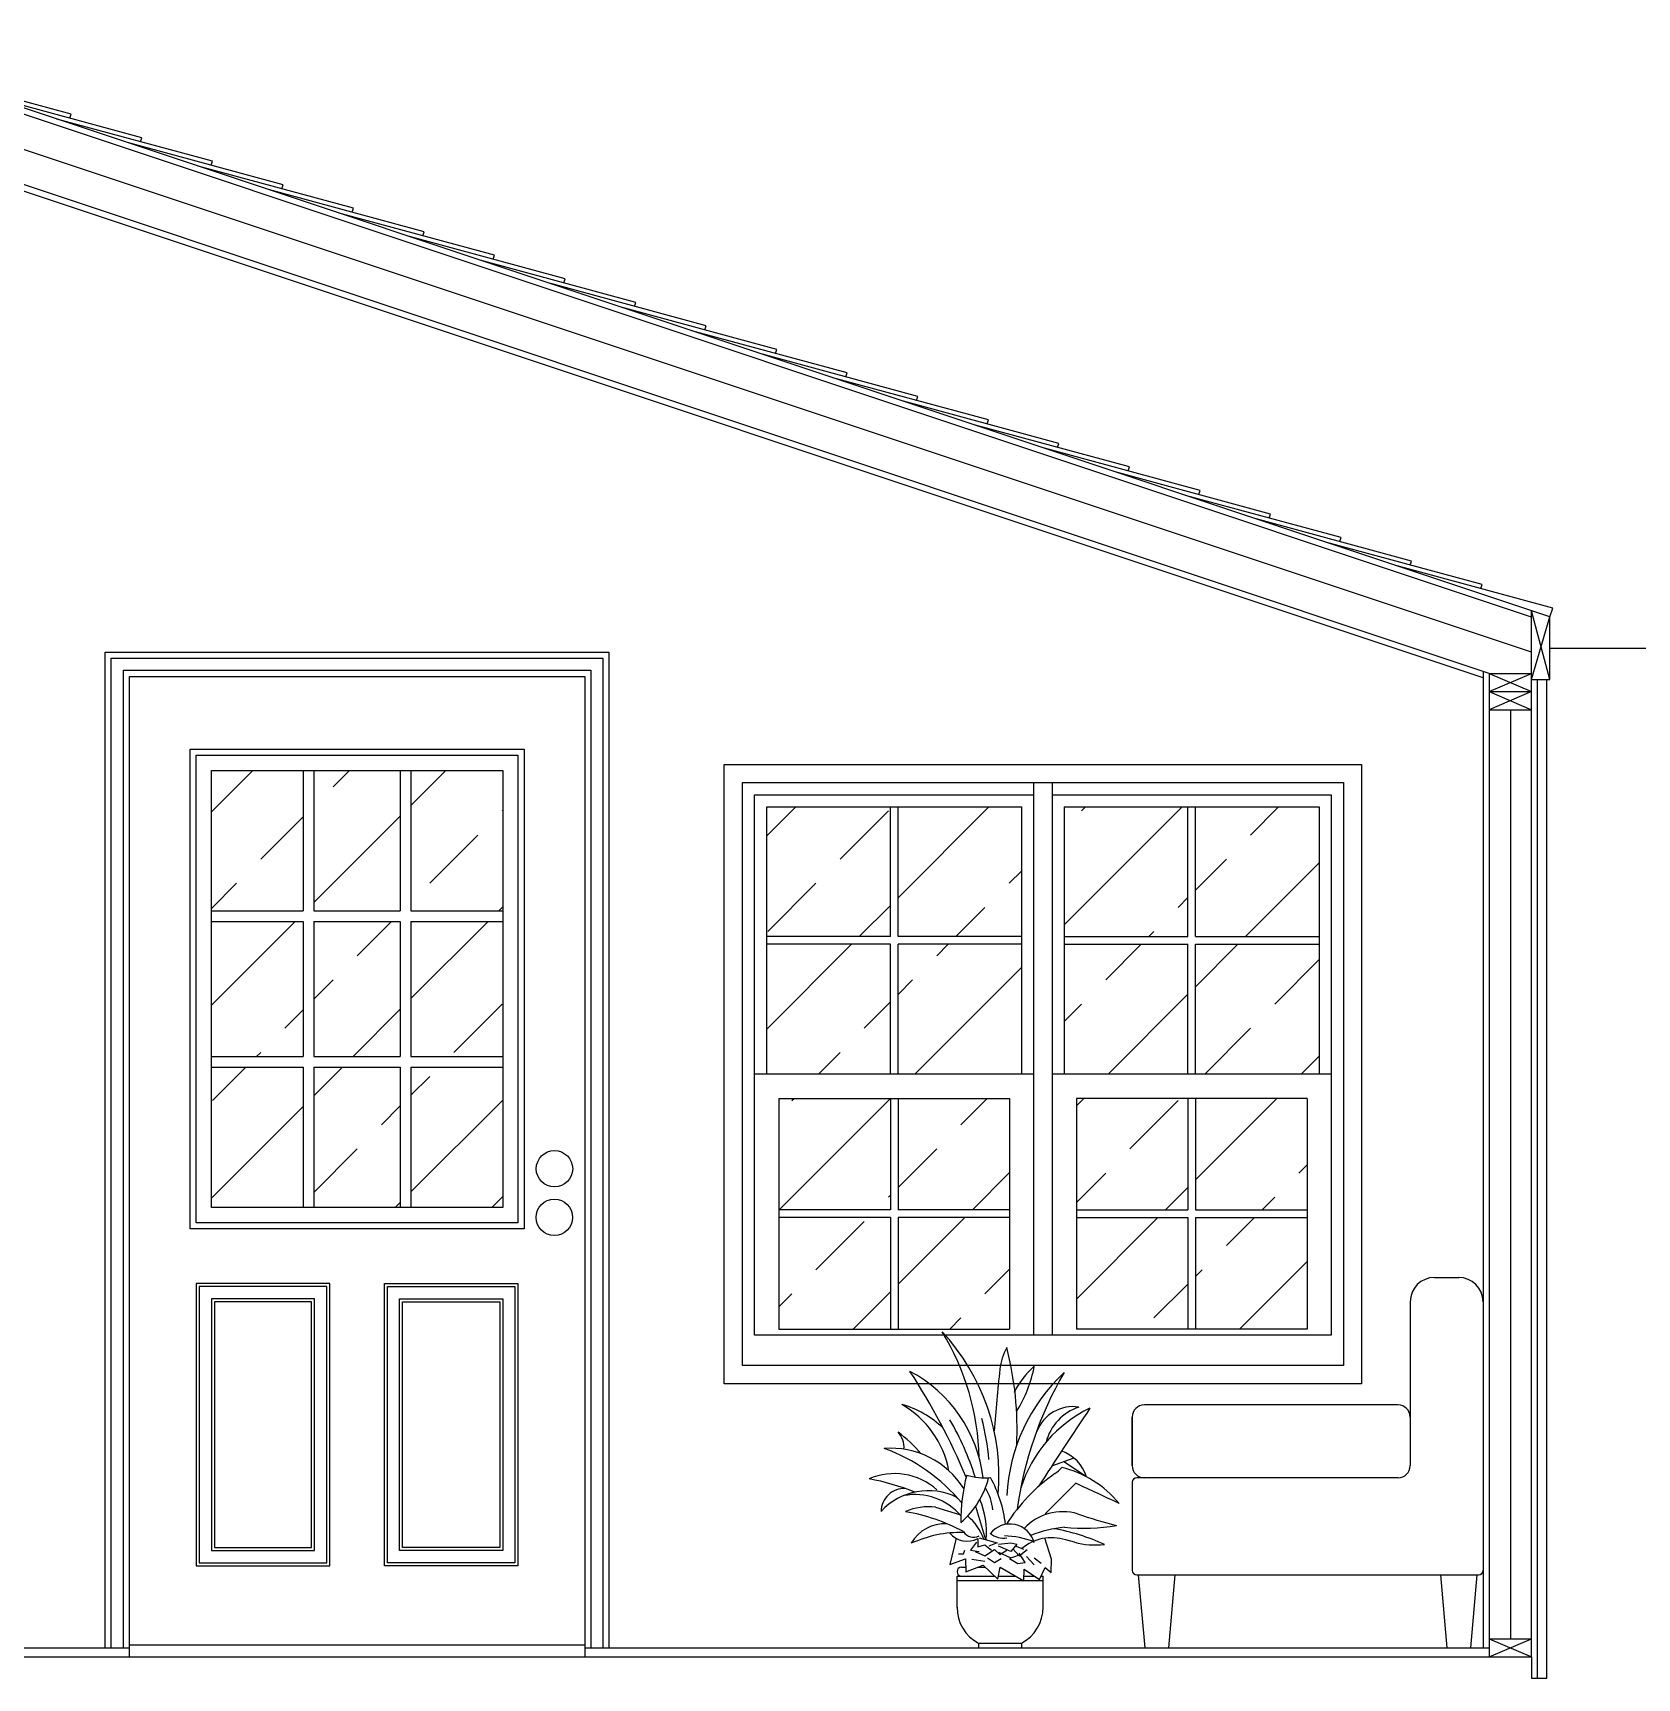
# Model space of a CAD drawing. Header units: inches. Extents: x -177 to 2825, y -2046 to -803.
# Drawn here: x 1889.1 to 2021.2, y -1320 to -1184.5 of the extents above; entities that cross this region are included whole.
import ezdxf

# ---------------------------------------------------------------- set-up
doc = ezdxf.new("R2010")
doc.units = ezdxf.units.IN
doc.header["$MEASUREMENT"] = 0
doc.linetypes.add('HIDDEN2', pattern=[0.1875, 0.125, -0.0625])
doc.layers.add('Hidden Line', color=7, linetype='HIDDEN2')
doc.layers.add('Insulation', color=7, linetype='BATTING')
doc.linetypes.add('BATTING', pattern='A,0.0001,-0.1,[134,ltypeshp.shx,S=0.1,R=0,X=-0.1,Y=0],-0.2,[134,ltypeshp.shx,S=0.1,R=180,X=0.1,Y=0],-0.1', length=0.4001)
pattern_1 = [(45, (183.589, -1791.476), (-7.95495, 7.95495), []), (45, (191.544, -1791.476), (-7.95495, 7.95495), [5.625, -2.8125])]

# ---------------------------------------------------------------- blocks, each defined once
blk = doc.blocks.new('A$C720B2236')
for p, q in [((1143.1, 1058.3), (1018.6, 1012.5)), ((1213.3, 953.9), (1087.3, 1037.8)), ((371.9, 783.7), (505.7, 744)), ((594.5, 789.3), (649.3, 603.8)), ((599.8, 588.5), (567.2, 545.2)), ((607, 610.2), (607, 563.2)), ((607, 563.2), (646.8, 574.1)), ((614.2, 613.8), (715.5, 584.9)), ((646.8, 574.1), (682.9, 545.2)), ((715.5, 584.9), (668.5, 566.9)), ((722.7, 577.7), (791.4, 584.9)), ((791.4, 537.9), (722.7, 566.9)), ((791.4, 584.9), (824, 577.7)), ((824, 577.7), (791.4, 537.9)), ((802.3, 552.4), (838.4, 512.6)), ((863.8, 548.8), (816.7, 566.9)), ((1145.8, 588.5), (1097.3, 601.9)), ((498.5, 523.5), (527.4, 523.5)), ((527.4, 523.5), (534.7, 545.2)), ((567.2, 545.2), (614.2, 537.9)), ((574.4, 494.6), (646.8, 483.7)), ((592.5, 537.9), (646.8, 512.6)), ((646.8, 512.6), (701, 548.8)), ((661.2, 501.8), (701, 476.5)), ((701, 548.8), (729.9, 519.9)), ((701, 476.5), (737.2, 498.2)), ((722.7, 534.3), (791.4, 501.8)), ((729.9, 519.9), (769.7, 545.2)), ((784.2, 498.2), (831.2, 469.3)), ((791.4, 501.8), (856.5, 523.5)), ((831.2, 469.3), (871, 476.5)), ((838.4, 512.6), (881.8, 548.8)), ((871, 476.5), (838.4, 527.1)), ((878.2, 509), (921.6, 462)), ((921.6, 501.8), (961.4, 472.9)), ((491, 225), (491, 400)), ((491, 400), (700.5, 400)), ((491, 375), (971, 375)), ((516, 450), (540.2, 450)), ((609.7, 450), (648, 450)), ((722, 400), (819.2, 400)), ((864.9, 400), (923.5, 400)), ((960.4, 400), (971, 400)), ((971, 225), (971, 400)), ((611, 25), (611, 0)), ((611, 25), (851, 25)), ((851, 25), (851, 0)), ((611, 0), (851, 0))]:
    blk.add_line(p, q)
at = {"ltscale": 0.1}
for p, q in [((486, 610.7), (450.9, 465.4)), ((1018.2, 494.3), (980.1, 610.9)), ((450.9, 465.4), (538.9, 496.2)), ((538.9, 496.2), (540.9, 424.3)), ((540.9, 424.3), (637.2, 460.3)), ((637.2, 460.3), (718.8, 382.6)), ((1016.3, 419.2), (1018.2, 494.3)), ((718.8, 382.6), (731, 450)), ((731, 450), (864.7, 374.3)), ((864.7, 374.3), (865.3, 439.1)), ((865.3, 439.1), (951.4, 381.3)), ((951.4, 381.3), (983.5, 448.1)), ((983.5, 448.1), (1016.3, 419.2))]:
    blk.add_line(p, q, dxfattribs=at)
for centre, radius, start, end in [((-792.4, 1029), 1407.3, 1.26037, 31.38969), ((-457.2, 957.2), 1182.3, 355.1063, 42.89978), ((1081.7, 1509.8), 354.5, 152.19149, 172.91694), ((-986.2, 1220.3), 1812.4, 357.16517, 14.53602), ((1207.7, 1234.7), 440.6, 130.41067, 154.64463), ((216.9, 1700.7), 717.1, 327.77259, 349.51296), ((-2839.2, -464.2), 3665.7, 22.71618, 33.18349), ((-137.4, 853.7), 779.7, 6.93554, 61.99763), ((12466, 287.1), 11804.2, 173.84107, 175.51799), ((1766.7, 803.1), 998, 132.81682, 177.37855), ((2885.2, 493.8), 2076.8, 149.9035, 172.24013), ((-86.9, 887.3), 542, 10.65849, 60.22864), ((24.5, 811.9), 568.2, 46.76894, 73.88265), ((1554.6, 668), 742.1, 115.70937, 162.52234), ((1138.7, 1128.1), 217.3, 81.30915, 158.83436), ((29191.7, -17354.7), 33631.4, 146.23618, 147.12987), ((1258.4, 1077.4), 279.3, 108.1198, 165.52504), ((-321.1, 559.3), 804.9, 40.5961, 53.09933), ((66.1, 1116.2), 129.4, 356.22829, 42.072), ((-949.4, 460.1), 1619, 17.74792, 30.08444), ((-511.9, 962.2), 1183.7, 4.30782, 15.51349), ((123.4, 636.6), 476.5, 31.79726, 94.74449), ((-253.3, 169.5), 1000.6, 39.63999, 70.3001), ((997.4, 884.6), 226.8, 17.79217, 70.12744), ((141.6, 614.5), 357.2, 48.32496, 113.35626), ((-242.9, -372.6), 1337.3, 68.13506, 79.53613), ((1502.3, 710.7), 989.9, 165.23019, 180.64753), ((202.5, 1064.7), 479, 310.324, 345.96205), ((645, 1281.1), 333.3, 252.57522, 275.68858), ((48.8, 603.4), 718, 6.79795, 28.80906), ((1603.7, 159.1), 990.4, 124.87965, 147.63937), ((931.2, 1123.9), 185.6, 304.87965, 320.78232), ((931.8, 422.8), 601, 39.53232, 76.21914), ((195.6, 759.9), 128.1, 86.15294, 179.5433), ((330.6, 519.2), 357.3, 63.42636, 137.43459), ((257.1, 520), 334.7, 40.17843, 100.74144), ((173.5, 643.6), 481.6, 355.12302, 22.44548), ((427.1, 749.7), 263.8, 4.25242, 32.62257), ((-363390779.3, 363634660.5), 514084813.6, 314.98091649, 314.980943308), ((-6297.5, -15466.4), 17998.6, 64.69641, 65.54588), ((330.3, 479.5), 307.1, 82.21563, 114.29982), ((15.5, -317.6), 1093.3, 62.10089, 80.07185), ((359.4, 506.3), 298, 19.63575, 50.18548), ((1081.4, 462), 297.2, 73.87956, 136.62267), ((2069.8, 3376.4), 2780.6, 250.98735, 255.65848), ((423.9, 476.8), 215.6, 87.13838, 150.55801), ((510.2, -10.9), 653.9, 88.48701, 114.77905), ((583.2, 682.4), 65.5, 211.00672, 298.27523), ((786.6, 551.5), 139.1, 13.89941, 142.84839), ((1152.9, 16.7), 659, 95.49199, 112.22966), ((831.7, -473), 1154.6, 65.33942, 80.07964), ((1200.1, 1729.8), 1062.7, 264.04376, 279.8022), ((547.4, 719.7), 125.1, 219.38868, 298.46959), ((749.8, 727.3), 115.2, 229.93882, 279.94336), ((729.9, 53.2), 572.1, 70.41683, 87.45713), ((1019.3, 353), 260.9, 72.6033, 129.85132), ((1262.4, 1030.7), 457.3, 255.22963, 276.40173), ((516, 425), 25, 90, 270), ((718.6, 225.6), 227.6, 179.85729, 241.7848), ((743.4, 225.6), 227.6, 298.2152, 0.14271)]:
    blk.add_arc(centre, radius, start, end)

msp = doc.modelspace()

# ---------------------------------------------------------------- hatches: boundary and pattern name
h = msp.add_hatch()
h.set_pattern_fill('ANSI33', color=256, scale=45)
h.set_pattern_definition(pattern_1)
h.paths.add_polyline_path([(1927.77, -1245.22), (1920.21, -1245.22), (1920.21, -1256.78), (1927.77, -1256.78)])
h.paths.add_polyline_path([(1912.21, -1256.78), (1919.33, -1256.78), (1919.33, -1245.22), (1912.21, -1245.22)])
h.paths.add_polyline_path([(1911.33, -1245.22), (1903.77, -1245.22), (1903.77, -1256.78), (1911.33, -1256.78)])
h.paths.add_polyline_path([(1911.33, -1257.65), (1903.77, -1257.65), (1903.77, -1268.78), (1911.33, -1268.78)])
h.paths.add_polyline_path([(1912.21, -1268.78), (1919.33, -1268.78), (1919.33, -1257.65), (1912.21, -1257.65)])
h.paths.add_polyline_path([(1927.77, -1257.65), (1920.21, -1257.65), (1920.21, -1268.78), (1927.77, -1268.78)])
h.paths.add_polyline_path([(1920.21, -1269.65), (1920.21, -1281.22), (1927.77, -1281.22), (1927.77, -1269.65)])
h.paths.add_polyline_path([(1919.33, -1269.65), (1912.21, -1269.65), (1912.21, -1281.22), (1919.33, -1281.22)])
h.paths.add_polyline_path([(1911.33, -1269.65), (1903.77, -1269.65), (1903.77, -1281.22), (1911.33, -1281.22)])
at = {"layer": 'Hidden Line'}
h = msp.add_hatch(dxfattribs=at)
h.set_pattern_fill('ANSI33', color=256, scale=45)
h.set_pattern_definition(pattern_1)
h.paths.add_polyline_path([(1984.83, -1258.9), (1995.02, -1258.9), (1995.02, -1248.22), (1984.83, -1248.22)])
h.paths.add_polyline_path([(1984.21, -1258.9), (1984.21, -1248.22), (1974.02, -1248.22), (1974.02, -1258.9)])
h.paths.add_polyline_path([(1984.21, -1270.22), (1984.21, -1259.53), (1974.02, -1259.53), (1974.02, -1270.22)])
h.paths.add_polyline_path([(1984.83, -1270.22), (1995.02, -1270.22), (1995.02, -1259.53), (1984.83, -1259.53)])
h.paths.add_polyline_path([(1984.83, -1281.4), (1994.02, -1281.4), (1994.02, -1272.22), (1984.83, -1272.22)])
h.paths.add_polyline_path([(1984.83, -1291.22), (1994.02, -1291.22), (1994.02, -1282.03), (1984.83, -1282.03)])
h.paths.add_polyline_path([(1975.02, -1282.03), (1975.02, -1291.22), (1984.21, -1291.22), (1984.21, -1282.03)])
h.paths.add_polyline_path([(1984.21, -1272.22), (1975.02, -1272.22), (1975.02, -1281.4), (1984.21, -1281.4)])
h.paths.add_polyline_path([(1969.52, -1281.4), (1969.52, -1272.22), (1960.33, -1272.22), (1960.33, -1281.4)])
h.paths.add_polyline_path([(1959.71, -1281.4), (1959.71, -1272.22), (1950.52, -1272.22), (1950.52, -1281.4)])
h.paths.add_polyline_path([(1950.52, -1282.03), (1950.52, -1291.22), (1959.71, -1291.22), (1959.71, -1282.03)])
h.paths.add_polyline_path([(1960.33, -1291.22), (1969.52, -1291.22), (1969.52, -1282.03), (1960.33, -1282.03)])
h.paths.add_polyline_path([(1960.33, -1259.53), (1960.33, -1270.22), (1970.52, -1270.22), (1970.52, -1259.53)])
h.paths.add_polyline_path([(1949.52, -1259.53), (1949.52, -1270.22), (1959.71, -1270.22), (1959.71, -1259.53)])
h.paths.add_polyline_path([(1959.71, -1248.22), (1949.52, -1248.22), (1949.52, -1258.9), (1959.71, -1258.9)])
h.paths.add_polyline_path([(1960.33, -1258.9), (1970.52, -1258.9), (1970.52, -1248.22), (1960.33, -1248.22)])

# ---------------------------------------------------------------- linework, layer by layer
for p, q in [((2014.02, -1232.56), (1869.77, -1184.47)), ((2012.52, -1232.58), (1870.52, -1185.25)), ((1892.23, -1191.17), (1879.43, -1187.69)), ((2009.02, -1237.22), (1869.77, -1190.8)), ((1898.04, -1193.11), (1885.24, -1189.63)), ((2008.52, -1237.58), (1869.77, -1191.33)), ((1903.86, -1195.04), (1891.05, -1191.57)), ((1892.12, -1191.5), (1892.23, -1191.17)), ((1909.67, -1196.98), (1896.86, -1193.5)), ((1897.94, -1193.44), (1898.04, -1193.11)), ((1915.48, -1198.92), (1902.67, -1195.44)), ((1903.75, -1195.37), (1903.86, -1195.04)), ((1921.29, -1200.86), (1908.48, -1197.38)), ((1909.56, -1197.31), (1909.67, -1196.98)), ((1915.37, -1199.25), (1915.48, -1198.92)), ((1927.1, -1202.79), (1914.29, -1199.31)), ((1932.91, -1204.73), (1920.1, -1201.25)), ((1921.18, -1201.18), (1921.29, -1200.86)), ((1926.99, -1203.12), (1927.1, -1202.79)), ((1938.72, -1206.67), (1925.91, -1203.19)), ((1944.53, -1208.6), (1931.72, -1205.12)), ((1932.8, -1205.06), (1932.91, -1204.73)), ((1950.34, -1210.54), (1937.53, -1207.06)), ((1938.61, -1207), (1938.72, -1206.67)), ((1956.15, -1212.48), (1943.34, -1209)), ((1944.42, -1208.93), (1944.53, -1208.6)), ((1961.96, -1214.41), (1949.16, -1210.94)), ((1950.23, -1210.87), (1950.34, -1210.54)), ((1956.04, -1212.81), (1956.15, -1212.48)), ((1967.77, -1216.35), (1954.97, -1212.87)), ((1973.58, -1218.29), (1960.78, -1214.81)), ((1961.85, -1214.74), (1961.96, -1214.41)), ((1967.66, -1216.68), (1967.77, -1216.35)), ((1979.39, -1220.22), (1966.59, -1216.75)), ((1985.21, -1222.16), (1972.4, -1218.68)), ((1973.47, -1218.62), (1973.58, -1218.29)), ((1991.02, -1224.1), (1978.21, -1220.62)), ((1979.28, -1220.55), (1979.39, -1220.22)), ((1996.83, -1226.04), (1984.02, -1222.56)), ((1985.1, -1222.49), (1985.21, -1222.16)), ((2002.64, -1227.97), (1989.83, -1224.49)), ((1990.91, -1224.43), (1991.02, -1224.1)), ((1996.72, -1226.36), (1996.83, -1226.04)), ((2008.45, -1229.91), (1995.64, -1226.43)), ((2014.26, -1231.85), (2001.45, -1228.37)), ((2002.53, -1228.3), (2002.64, -1227.97)), ((2008.34, -1230.24), (2008.45, -1229.91)), ((2012.52, -1237.22), (2012.52, -1232.06)), ((2014.02, -1237.72), (2012.52, -1232.06)), ((2012.52, -1237.72), (2014.02, -1232.56)), ((2014.02, -1232.56), (2014.26, -1231.85)), ((2014.02, -1237.72), (2014.02, -1232.56)), ((2014.02, -1235.14), (2051.52, -1235.14)), ((2008.52, -1237.05), (2008.52, -1317.47)), ((2009.02, -1237.22), (2012.52, -1237.22)), ((2009.02, -1237.22), (2009.02, -1318.22)), ((2009.02, -1238.72), (2012.52, -1237.22)), ((2009.02, -1237.22), (2012.52, -1238.72)), ((2012.52, -1318.22), (2012.52, -1237.22)), ((2012.52, -1237.72), (2014.02, -1237.72)), ((2013.02, -1319.97), (2013.02, -1237.72)), ((2013.77, -1319.97), (2013.77, -1237.72)), ((2009.02, -1238.72), (2012.52, -1238.72)), ((2012.52, -1238.72), (2009.02, -1240.22)), ((2009.02, -1238.72), (2012.52, -1240.22)), ((2009.02, -1240.22), (2012.52, -1240.22)), ((1902.02, -1243.47), (1929.52, -1243.47)), ((1902.02, -1282.97), (1902.02, -1243.47)), ((1929.52, -1243.47), (1929.52, -1282.97)), ((1903.77, -1245.22), (1927.77, -1245.22)), ((1903.77, -1281.22), (1903.77, -1245.22)), ((1911.33, -1245.22), (1911.33, -1256.78)), ((1912.21, -1245.22), (1912.21, -1256.78)), ((1919.33, -1245.22), (1919.33, -1256.78)), ((1920.21, -1245.22), (1920.21, -1256.78)), ((1927.77, -1245.22), (1927.77, -1281.22)), ((1947.52, -1294.22), (1947.52, -1246.22)), ((1947.52, -1246.22), (1997.02, -1246.22)), ((1971.52, -1291.72), (1971.52, -1246.22)), ((1973.02, -1246.22), (1973.02, -1291.72)), ((1997.02, -1246.22), (1997.02, -1294.22)), ((1948.52, -1291.72), (1948.52, -1247.22)), ((1948.52, -1247.22), (1971.52, -1247.22)), ((1973.02, -1247.22), (1996.02, -1247.22)), ((1996.02, -1247.22), (1996.02, -1291.72)), ((1959.71, -1258.9), (1959.71, -1248.22)), ((1960.33, -1258.9), (1960.33, -1248.22)), ((1970.52, -1270.22), (1970.52, -1248.22)), ((1974.02, -1248.22), (1974.02, -1270.22)), ((1984.21, -1258.9), (1984.21, -1248.22)), ((1984.83, -1258.9), (1984.83, -1248.22)), ((1903.77, -1256.78), (1911.33, -1256.78)), ((1912.21, -1256.78), (1919.33, -1256.78)), ((1920.21, -1256.78), (1927.77, -1256.78)), ((1903.77, -1257.65), (1911.33, -1257.65)), ((1911.33, -1257.65), (1911.33, -1268.78)), ((1912.21, -1257.65), (1919.33, -1257.65)), ((1912.21, -1257.65), (1912.21, -1268.78)), ((1919.33, -1257.65), (1919.33, -1268.78)), ((1920.21, -1257.65), (1927.77, -1257.65)), ((1920.21, -1257.65), (1920.21, -1268.78)), ((1959.71, -1258.9), (1949.52, -1258.9)), ((1959.71, -1259.53), (1949.52, -1259.53)), ((1959.71, -1270.22), (1959.71, -1259.53)), ((1970.52, -1258.9), (1960.33, -1258.9)), ((1960.33, -1270.22), (1960.33, -1259.53)), ((1970.52, -1259.53), (1960.33, -1259.53)), ((1974.02, -1258.9), (1984.21, -1258.9)), ((1974.02, -1259.53), (1984.21, -1259.53)), ((1984.21, -1270.22), (1984.21, -1259.53)), ((1984.83, -1258.9), (1995.02, -1258.9)), ((1984.83, -1270.22), (1984.83, -1259.53)), ((1984.83, -1259.53), (1995.02, -1259.53)), ((1903.77, -1268.78), (1911.33, -1268.78)), ((1912.21, -1268.78), (1919.33, -1268.78)), ((1920.21, -1268.78), (1927.77, -1268.78)), ((1903.77, -1269.65), (1911.33, -1269.65)), ((1911.33, -1269.65), (1911.33, -1281.22)), ((1912.21, -1269.65), (1919.33, -1269.65)), ((1912.21, -1269.65), (1912.21, -1281.22)), ((1919.33, -1269.65), (1919.33, -1281.22)), ((1920.21, -1269.65), (1927.77, -1269.65)), ((1920.21, -1269.65), (1920.21, -1281.22)), ((1971.52, -1270.22), (1948.52, -1270.22)), ((1996.02, -1270.22), (1973.02, -1270.22)), ((1950.52, -1272.22), (1950.52, -1291.22)), ((1950.52, -1272.22), (1969.52, -1272.22)), ((1959.71, -1272.22), (1959.71, -1281.4)), ((1960.33, -1272.22), (1960.33, -1281.4)), ((1969.52, -1272.22), (1969.52, -1291.22)), ((1975.02, -1272.22), (1975.02, -1291.22)), ((1994.02, -1272.22), (1975.02, -1272.22)), ((1984.21, -1272.22), (1984.21, -1281.4)), ((1984.83, -1272.22), (1984.83, -1281.4)), ((1994.02, -1272.22), (1994.02, -1291.22)), ((1927.77, -1281.22), (1903.77, -1281.22)), ((1959.71, -1281.4), (1950.52, -1281.4)), ((1969.52, -1281.4), (1960.33, -1281.4)), ((1975.02, -1281.4), (1984.21, -1281.4)), ((1984.83, -1281.4), (1994.02, -1281.4)), ((1929.52, -1282.97), (1902.02, -1282.97)), ((1959.71, -1282.03), (1950.52, -1282.03)), ((1959.71, -1282.03), (1959.71, -1291.22)), ((1969.52, -1282.03), (1960.33, -1282.03)), ((1960.33, -1282.03), (1960.33, -1291.22)), ((1975.02, -1282.03), (1984.21, -1282.03)), ((1984.21, -1282.03), (1984.21, -1291.22)), ((1984.83, -1282.03), (1984.83, -1291.22)), ((1984.83, -1282.03), (1994.02, -1282.03)), ((2004.52, -1286.97), (2006.52, -1286.97)), ((2002.52, -1288.97), (2002.52, -1298.47)), ((2008.52, -1288.97), (2008.52, -1311.09)), ((1950.52, -1291.22), (1969.52, -1291.22)), ((1994.02, -1291.22), (1975.02, -1291.22)), ((1996.02, -1291.72), (1948.52, -1291.72)), ((1997.02, -1294.22), (1947.52, -1294.22)), ((2001.52, -1297.47), (1980.62, -1297.47)), ((1979.62, -1298.47), (1979.62, -1302.47)), ((1979.62, -1302.47), (1979.62, -1298.47)), ((2002.52, -1298.47), (2002.52, -1302.47)), ((1979.62, -1303.84), (1979.62, -1311.09)), ((2001.52, -1303.47), (1980, -1303.47)), ((1980, -1311.47), (2008.15, -1311.47)), ((1980.12, -1311.47), (1980.65, -1317.47)), ((1983.12, -1311.47), (1982.6, -1317.47)), ((2005.02, -1311.47), (2005.55, -1317.47)), ((2008.02, -1311.47), (2007.5, -1317.47)), ((2009.02, -1318.22), (2012.52, -1316.72)), ((2009.02, -1316.72), (2012.52, -1318.22)), ((2009.02, -1316.72), (2012.52, -1316.72)), ((1727.02, -1318.22), (1897.02, -1318.22)), ((1769.02, -1317.47), (1897.02, -1317.47)), ((1769.02, -1318.22), (2008.52, -1318.22)), ((1897.02, -1317.22), (1934.52, -1317.22)), ((1934.52, -1317.47), (2009.02, -1317.47)), ((1934.52, -1318.22), (2012.52, -1318.22)), ((2012.52, -1318.22), (2012.52, -1319.97)), ((2012.52, -1319.97), (2013.77, -1319.97))]:
    msp.add_line(p, q)
for points in [[(1895.02, -1317.47), (1895.02, -1235.47), (1936.52, -1235.47), (1936.52, -1317.47)], [(1895.52, -1317.47), (1895.52, -1235.97), (1936.02, -1235.97), (1936.02, -1317.47)], [(1896.52, -1317.47), (1896.52, -1236.97), (1935.02, -1236.97), (1935.02, -1317.47)], [(1897.02, -1318.22), (1897.02, -1237.47), (1934.52, -1237.47), (1934.52, -1318.22)], [(1949.52, -1270.22), (1949.52, -1248.22), (1970.52, -1248.22)], [(1974.02, -1248.22), (1995.02, -1248.22), (1995.02, -1270.22)]]:
    msp.add_lwpolyline(points)
for points in [[(1902.52, -1243.97), (1929.02, -1243.97), (1929.02, -1282.47), (1902.52, -1282.47)], [(1998.52, -1244.72), (1998.52, -1295.72), (1946.02, -1295.72), (1946.02, -1244.72)], [(1913.52, -1310.72), (1913.52, -1287.47), (1902.52, -1287.47), (1902.52, -1310.72)], [(1913.27, -1310.47), (1913.27, -1287.72), (1902.77, -1287.72), (1902.77, -1310.47)], [(1918.02, -1310.72), (1918.02, -1287.47), (1929.02, -1287.47), (1929.02, -1310.72)], [(1918.27, -1310.47), (1918.27, -1287.72), (1928.77, -1287.72), (1928.77, -1310.47)], [(1912.27, -1309.47), (1912.27, -1288.72), (1903.77, -1288.72), (1903.77, -1309.47)], [(1912.02, -1309.22), (1912.02, -1288.97), (1904.02, -1288.97), (1904.02, -1309.22)], [(1919.27, -1309.47), (1919.27, -1288.72), (1927.77, -1288.72), (1927.77, -1309.47)], [(1919.52, -1309.22), (1919.52, -1288.97), (1927.52, -1288.97), (1927.52, -1309.22)]]:
    msp.add_lwpolyline(points, close=True)
for centre in [(1932.03, -1278.02), (1932.02, -1282.02)]:
    msp.add_circle(centre, 1.5)
for centre, radius, start, end in [((2004.52, -1288.97), 2, 90, 180), ((2006.52, -1288.97), 2, 0, 90), ((1980.62, -1298.47), 1, 90, 180), ((2001.52, -1298.47), 1, 0, 90), ((1980.62, -1302.47), 1, 180, 270), ((2001.52, -1302.47), 1, 270, 0), ((1980, -1303.84), 0.375, 90, 180), ((1980, -1311.09), 0.375, 180, 270), ((2008.15, -1311.09), 0.375, 270, 0)]:
    msp.add_arc(centre, radius, start, end)
at = {"layer": 'Insulation', "ltscale": 5}
msp.add_line((2012.52, -1235.48), (1870.52, -1188.15), dxfattribs=at)
at = {"layer": 'Insulation', "ltscale": 3.5}
msp.add_line((2010.77, -1240.22), (2010.77, -1316.72), dxfattribs=at)

# ---------------------------------------------------------------- block references
at = {"xscale": 0.01476377952755905, "yscale": 0.01476377952755905, "zscale": 0.01476377952755905}
msp.add_blockref('A$C720B2236', (1957.94, -1317.47), dxfattribs=at)

doc.saveas('drawing.dxf')
